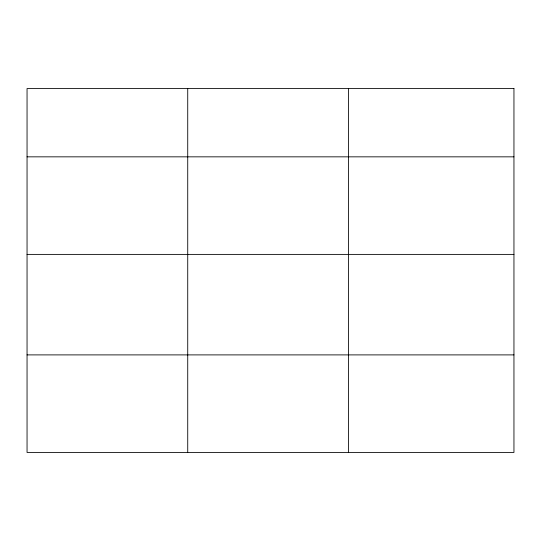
<?xml version="1.0" encoding="UTF-8"?>
<svg xmlns="http://www.w3.org/2000/svg" width="541" height="541" viewBox="0 0 541 541"><rect width="100%" height="100%" fill="white"/><g stroke="black" fill="none" stroke-linecap="round" stroke-linejoin="round"><path stroke-width="0.81" d="M27.05 156.843L513.95 156.843M27.05 254.392L513.95 254.392M27.05 354.896L513.95 354.896M348.404 88.555L348.404 452.445M187.727 88.555L187.727 452.445M513.95 88.555L27.05 88.555L27.05 452.445L513.95 452.445L513.95 88.555"/></g></svg>
